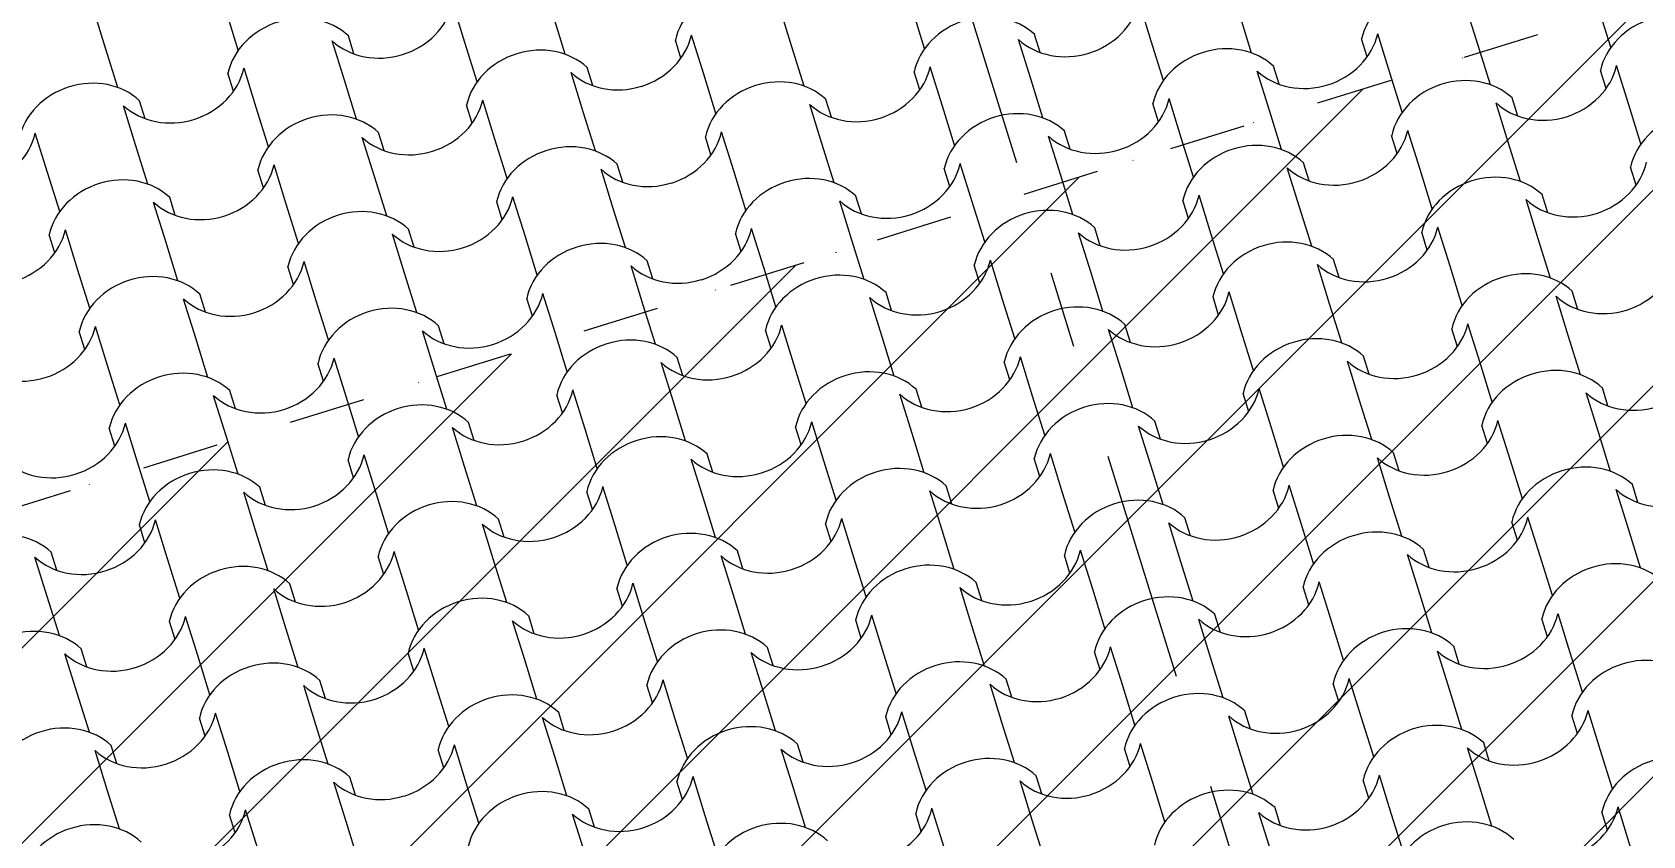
# Model space of a CAD drawing. Header units: metres. Extents: x -111189 to -108577, y -72951 to -72647.
# Drawn here: x -109749.44 to -109747.344, y -72918.522 to -72917.476 of the extents above; entities that cross this region are included whole.
import ezdxf

# ---------------------------------------------------------------- set-up
doc = ezdxf.new("R2010")
doc.units = ezdxf.units.M
doc.header["$MEASUREMENT"] = 0
doc.set_wipeout_variables(frame=1)
for name, pattern in [('OTK - Traço Ponto', [0.2, 0.1, -0.05, 0, -0.05]), ('OTK - Traço Ponto CORTES_ALÇ', [0.6, 0.3, -0.15, 0, -0.15]), ('Wipeout_Contour', [1, 0, -1])]:
    doc.linetypes.add(name, pattern=pattern)
for name, color, linetype in [('00 - Cotas Implantação', 7, 'Continuous'), ('02 - PASSEIOS', 7, 'Continuous'), ('03 - COBERTURA', 7, 'Continuous'), ('07 - MUROS', 7, 'Continuous'), ('13 - IMPLANTAÇÃO (apoio).Layer Apoio', 7, 'Continuous'), ('14 - CORTES.Marcadores', 7, 'Continuous')]:
    doc.layers.add(name, color=color, linetype=linetype)
doc.styles.add('ESTILO_GERADO_2', font='malgunsl.ttf')
doc.dimstyles.new('ESTILO_GERADO__1', dxfattribs={"dimtxt": 0.15, "dimasz": 0.095, "dimexe": 0.18, "dimexo": 0.5, "dimgap": 0, "dimtad": 1, "dimzin": 0, "dimdsep": 46, "dimtxsty": 'ESTILO_GERADO_2', "dimblk": 'ARROWHEAD_2', "dimblk1": 'ARROWHEAD_2', "dimblk2": 'ARROWHEAD_2', "dimcen": 0.09, "dimclrd": 7, "dimclre": 7, "dimclrt": 7, "dimadec": 0, "dimazin": 0, "dimtfac": 1, "dimtdec": 4, "dimtmove": 0, "dimatfit": 3, "dimfxl": 1, "dimtolj": 1, "dimtzin": 0, "dimarcsym": 0})

# ---------------------------------------------------------------- blocks, each defined once
blk = doc.blocks.new('Malha_4_1', base_point=(-111170.9885, -72913.7301))
at = {"color": 254, "linetype": 'Wipeout_Contour', "lineweight": 0, "ltscale": 664729.494816}
blk.add_wipeout([(-111170.9885, -72913.7301), (-111169.5848, -72918.303), (-111163.4662, -72916.4009), (-111164.8874, -72911.8291), (-111165.9179, -72912.1735)], dxfattribs=at).dxf.layer = '07 - MUROS'
blk = doc.blocks.new('Malha_8_1', base_point=(-111182.45, -72914.5203))
at = {"color": 254, "linetype": 'Wipeout_Contour', "lineweight": 0, "ltscale": 1861428.278801215}
blk.add_wipeout([(-111182.45, -72914.5203), (-111181.1398, -72916.9324), (-111179.283, -72920.3506), (-111178.6992, -72921.4255), (-111173.1932, -72931.5618), (-111171.3979, -72934.867), (-111163.9365, -72948.6033), (-111162.5896, -72948.18), (-111170.1617, -72934.1975), (-111171.9536, -72930.8885), (-111177.4458, -72920.7467), (-111178.0283, -72919.6711), (-111179.8807, -72916.2505), (-111181.0503, -72914.0907)], dxfattribs=at).dxf.layer = '02 - PASSEIOS'
blk = doc.blocks.new('Viga_16_1', base_point=(-111165.5824, -72914.9833))
at = {"layer": '03 - COBERTURA', "color": 253, "linetype": 'Continuous', "lineweight": 9}
for p, q in [((-111165.1873, -72916.936), (-111165.1875, -72916.9354)), ((-111165.3441, -72916.9847), (-111165.3443, -72916.9841)), ((-111165.4589, -72917.0204), (-111165.4591, -72917.0198)), ((-111165.6158, -72917.0692), (-111165.616, -72917.0686)), ((-111165.7306, -72917.1049), (-111165.7308, -72917.1043)), ((-111165.8874, -72917.1536), (-111165.8876, -72917.153)), ((-111166.0023, -72917.1893), (-111166.0024, -72917.1887)), ((-111166.1591, -72917.2381), (-111166.1593, -72917.2375)), ((-111166.2739, -72917.2738), (-111166.2741, -72917.2732)), ((-111166.4308, -72917.3225), (-111166.4309, -72917.3219)), ((-111166.5456, -72917.3582), (-111166.5457, -72917.3576)), ((-111166.7024, -72917.407), (-111166.7026, -72917.4064)), ((-111166.8172, -72917.4427), (-111166.8174, -72917.4421)), ((-111166.9741, -72917.4914), (-111166.9742, -72917.4908))]:
    blk.add_line(p, q, dxfattribs=at)
blk = doc.blocks.new('*X118', base_point=(-110957.0649, -73026.2797))
at = {"layer": '03 - COBERTURA', "color": 253, "linetype": 'Continuous', "lineweight": 9}
for p, q in [((-111166.9531, -72916.9231), (-111166.9689, -72916.8721)), ((-111166.7804, -72916.9254), (-111166.7962, -72916.8744)), ((-111166.4855, -72916.9157), (-111166.5013, -72916.8647)), ((-111166.0599, -72916.9213), (-111166.0757, -72916.8703)), ((-111165.8872, -72916.9236), (-111165.903, -72916.8726)), ((-111165.5923, -72916.9139), (-111165.6081, -72916.8629)), ((-111165.4616, -72916.9293), (-111165.4775, -72916.8782)), ((-111165.1667, -72916.9196), (-111165.1826, -72916.8686)), ((-111164.994, -72916.9218), (-111165.0099, -72916.8708)), ((-111166.3548, -72916.931), (-111166.3706, -72916.88)), ((-111166.6423, -72916.9645), (-111166.6582, -72916.9134)), ((-111166.6299, -72916.9304), (-111166.6371, -72916.9069)), ((-111166.4696, -72916.9667), (-111166.4855, -72916.9157)), ((-111166.2043, -72916.936), (-111166.2116, -72916.9126)), ((-111166.1747, -72916.957), (-111166.1906, -72916.906)), ((-111165.7491, -72916.9627), (-111165.765, -72916.9117)), ((-111165.7367, -72916.9286), (-111165.744, -72916.9051)), ((-111165.5764, -72916.9649), (-111165.5923, -72916.9139)), ((-111165.3111, -72916.9342), (-111165.3184, -72916.9108)), ((-111165.2815, -72916.9553), (-111165.2974, -72916.9043)), ((-111165.1508, -72916.9706), (-111165.1667, -72916.9196)), ((-111166.9372, -72916.9741), (-111166.9531, -72916.9231)), ((-111166.044, -72916.9724), (-111166.0599, -72916.9213)), ((-111166.7867, -72916.9791), (-111166.794, -72916.9557)), ((-111166.7571, -72917.0001), (-111166.773, -72916.9491)), ((-111166.3315, -72917.0058), (-111166.3474, -72916.9548)), ((-111166.3191, -72916.9717), (-111166.3264, -72916.9483)), ((-111166.1588, -72917.0081), (-111166.1747, -72916.957)), ((-111165.8935, -72916.9774), (-111165.9008, -72916.9539)), ((-111165.8639, -72916.9984), (-111165.8798, -72916.9474)), ((-111165.4384, -72917.004), (-111165.4542, -72916.953)), ((-111165.4259, -72916.9699), (-111165.4332, -72916.9465)), ((-111165.2657, -72917.0063), (-111165.2815, -72916.9553)), ((-111165.0003, -72916.9756), (-111165.0076, -72916.9521)), ((-111164.9708, -72916.9966), (-111164.9866, -72916.9456)), ((-111166.6264, -72917.0155), (-111166.6423, -72916.9645)), ((-111165.7333, -72917.0137), (-111165.7491, -72916.9627)), ((-111166.914, -72917.0489), (-111166.9298, -72916.9979)), ((-111166.9015, -72917.0148), (-111166.9088, -72916.9914)), ((-111166.7413, -72917.0512), (-111166.7571, -72917.0001)), ((-111166.4759, -72917.0205), (-111166.4832, -72916.997)), ((-111166.4464, -72917.0415), (-111166.4622, -72916.9905)), ((-111166.0208, -72917.0471), (-111166.0366, -72916.9961)), ((-111166.0083, -72917.013), (-111166.0156, -72916.9896)), ((-111165.8481, -72917.0494), (-111165.8639, -72916.9984)), ((-111165.5828, -72917.0187), (-111165.59, -72916.9952)), ((-111165.5532, -72917.0397), (-111165.569, -72916.9887)), ((-111165.4225, -72917.055), (-111165.4384, -72917.004)), ((-111165.1276, -72917.0454), (-111165.1435, -72916.9944)), ((-111165.1152, -72917.0113), (-111165.1224, -72916.9878)), ((-111164.9549, -72917.0476), (-111164.9708, -72916.9966)), ((-111166.3157, -72917.0568), (-111166.3315, -72917.0058)), ((-111167.0288, -72917.0846), (-111167.0446, -72917.0336)), ((-111166.6032, -72917.0902), (-111166.6191, -72917.0392)), ((-111166.5907, -72917.0562), (-111166.598, -72917.0327)), ((-111166.4305, -72917.0925), (-111166.4464, -72917.0415)), ((-111166.1652, -72917.0618), (-111166.1725, -72917.0383)), ((-111166.1356, -72917.0828), (-111166.1515, -72917.0318)), ((-111165.71, -72917.0885), (-111165.7259, -72917.0375)), ((-111165.6976, -72917.0544), (-111165.7049, -72917.0309)), ((-111165.5373, -72917.0907), (-111165.5532, -72917.0397)), ((-111165.272, -72917.06), (-111165.2793, -72917.0366)), ((-111165.2424, -72917.0811), (-111165.2583, -72917.0301)), ((-111165.1117, -72917.0964), (-111165.1276, -72917.0454)), ((-111166.8981, -72917.0999), (-111166.914, -72917.0489)), ((-111166.0049, -72917.0982), (-111166.0208, -72917.0471)), ((-111167.0129, -72917.1356), (-111167.0288, -72917.0846)), ((-111166.7476, -72917.1049), (-111166.7549, -72917.0815)), ((-111166.718, -72917.1259), (-111166.7339, -72917.0749)), ((-111166.2924, -72917.1316), (-111166.3083, -72917.0806)), ((-111166.28, -72917.0975), (-111166.2873, -72917.074)), ((-111166.1197, -72917.1338), (-111166.1356, -72917.0828)), ((-111165.8544, -72917.1031), (-111165.8617, -72917.0797)), ((-111165.8248, -72917.1242), (-111165.8407, -72917.0732)), ((-111165.3993, -72917.1298), (-111165.4151, -72917.0788)), ((-111165.3868, -72917.0957), (-111165.3941, -72917.0723)), ((-111165.2266, -72917.1321), (-111165.2424, -72917.0811)), ((-111164.9612, -72917.1014), (-111164.9685, -72917.0779)), ((-111166.5873, -72917.1413), (-111166.6032, -72917.0902)), ((-111165.6942, -72917.1395), (-111165.71, -72917.0885)), ((-111166.8749, -72917.1747), (-111166.8907, -72917.1237)), ((-111166.8624, -72917.1406), (-111166.8697, -72917.1171)), ((-111166.7022, -72917.177), (-111166.718, -72917.1259)), ((-111166.4368, -72917.1462), (-111166.4441, -72917.1228)), ((-111166.4072, -72917.1673), (-111166.4231, -72917.1163)), ((-111165.9817, -72917.1729), (-111165.9975, -72917.1219)), ((-111165.9692, -72917.1388), (-111165.9765, -72917.1154)), ((-111165.809, -72917.1752), (-111165.8248, -72917.1242)), ((-111165.5437, -72917.1445), (-111165.5509, -72917.121)), ((-111165.5141, -72917.1655), (-111165.5299, -72917.1145)), ((-111165.0885, -72917.1712), (-111165.1044, -72917.1201)), ((-111165.0761, -72917.1371), (-111165.0833, -72917.1136)), ((-111166.2766, -72917.1826), (-111166.2924, -72917.1316)), ((-111165.3834, -72917.1808), (-111165.3993, -72917.1298)), ((-111167.0192, -72917.1894), (-111167.0265, -72917.1659)), ((-111166.9897, -72917.2104), (-111167.0055, -72917.1594)), ((-111166.5641, -72917.216), (-111166.5799, -72917.165)), ((-111166.5516, -72917.1819), (-111166.5589, -72917.1585)), ((-111166.3914, -72917.2183), (-111166.4072, -72917.1673)), ((-111166.1261, -72917.1876), (-111166.1334, -72917.1641)), ((-111166.0965, -72917.2086), (-111166.1123, -72917.1576)), ((-111165.6709, -72917.2143), (-111165.6868, -72917.1633)), ((-111165.6585, -72917.1802), (-111165.6658, -72917.1567)), ((-111165.4982, -72917.2165), (-111165.5141, -72917.1655)), ((-111165.2329, -72917.1858), (-111165.2402, -72917.1624)), ((-111165.2033, -72917.2069), (-111165.2192, -72917.1558)), ((-111165.0726, -72917.2222), (-111165.0885, -72917.1712)), ((-111166.859, -72917.2257), (-111166.8749, -72917.1747)), ((-111165.9658, -72917.2239), (-111165.9817, -72917.1729)), ((-111166.9738, -72917.2614), (-111166.9897, -72917.2104)), ((-111166.7085, -72917.2307), (-111166.7158, -72917.2072)), ((-111166.6789, -72917.2517), (-111166.6948, -72917.2007)), ((-111166.2533, -72917.2574), (-111166.2692, -72917.2064)), ((-111166.2409, -72917.2233), (-111166.2482, -72917.1998)), ((-111166.0806, -72917.2596), (-111166.0965, -72917.2086)), ((-111165.8153, -72917.2289), (-111165.8226, -72917.2055)), ((-111165.7857, -72917.25), (-111165.8016, -72917.1989)), ((-111165.3602, -72917.2556), (-111165.376, -72917.2046)), ((-111165.3477, -72917.2215), (-111165.355, -72917.1981)), ((-111165.1875, -72917.2579), (-111165.2033, -72917.2069)), ((-111166.5482, -72917.267), (-111166.5641, -72917.216)), ((-111165.6551, -72917.2653), (-111165.6709, -72917.2143)), ((-111166.8357, -72917.3005), (-111166.8516, -72917.2495)), ((-111166.8233, -72917.2664), (-111166.8306, -72917.2429)), ((-111166.663, -72917.3027), (-111166.6789, -72917.2517)), ((-111166.3977, -72917.272), (-111166.405, -72917.2486)), ((-111166.3681, -72917.2931), (-111166.384, -72917.2421)), ((-111165.9426, -72917.2987), (-111165.9584, -72917.2477)), ((-111165.9301, -72917.2646), (-111165.9374, -72917.2412)), ((-111165.7699, -72917.301), (-111165.7857, -72917.25)), ((-111165.5045, -72917.2703), (-111165.5118, -72917.2468)), ((-111165.475, -72917.2913), (-111165.4908, -72917.2403)), ((-111165.0494, -72917.297), (-111165.0653, -72917.2459)), ((-111165.0369, -72917.2629), (-111165.0442, -72917.2394)), ((-111166.2375, -72917.3084), (-111166.2533, -72917.2574)), ((-111165.3443, -72917.3066), (-111165.3602, -72917.2556)), ((-111166.9801, -72917.3151), (-111166.9874, -72917.2917)), ((-111166.9506, -72917.3362), (-111166.9664, -72917.2852)), ((-111166.525, -72917.3418), (-111166.5408, -72917.2908)), ((-111166.5125, -72917.3077), (-111166.5198, -72917.2843)), ((-111166.3523, -72917.3441), (-111166.3681, -72917.2931)), ((-111166.087, -72917.3134), (-111166.0943, -72917.2899)), ((-111166.0574, -72917.3344), (-111166.0732, -72917.2834)), ((-111165.6318, -72917.3401), (-111165.6477, -72917.289)), ((-111165.6194, -72917.306), (-111165.6267, -72917.2825)), ((-111165.4591, -72917.3423), (-111165.475, -72917.2913)), ((-111165.1938, -72917.3116), (-111165.2011, -72917.2882)), ((-111165.1642, -72917.3326), (-111165.1801, -72917.2816)), ((-111165.0335, -72917.348), (-111165.0494, -72917.297)), ((-111166.8199, -72917.3515), (-111166.8357, -72917.3005)), ((-111165.9267, -72917.3497), (-111165.9426, -72917.2987)), ((-111166.9347, -72917.3872), (-111166.9506, -72917.3362)), ((-111166.6694, -72917.3565), (-111166.6767, -72917.333)), ((-111166.6398, -72917.3775), (-111166.6557, -72917.3265)), ((-111166.2142, -72917.3832), (-111166.2301, -72917.3322)), ((-111166.2018, -72917.3491), (-111166.2091, -72917.3256)), ((-111166.0415, -72917.3854), (-111166.0574, -72917.3344)), ((-111165.7762, -72917.3547), (-111165.7835, -72917.3313)), ((-111165.7466, -72917.3757), (-111165.7625, -72917.3247)), ((-111165.3211, -72917.3814), (-111165.3369, -72917.3304)), ((-111165.3086, -72917.3473), (-111165.3159, -72917.3239)), ((-111165.1484, -72917.3837), (-111165.1642, -72917.3326)), ((-111166.5091, -72917.3928), (-111166.525, -72917.3418)), ((-111165.616, -72917.3911), (-111165.6318, -72917.3401)), ((-111166.7966, -72917.4263), (-111166.8125, -72917.3753)), ((-111166.7842, -72917.3922), (-111166.7915, -72917.3687)), ((-111166.6239, -72917.4285), (-111166.6398, -72917.3775)), ((-111166.3586, -72917.3978), (-111166.3659, -72917.3744)), ((-111166.329, -72917.4189), (-111166.3449, -72917.3678)), ((-111165.9035, -72917.4245), (-111165.9193, -72917.3735)), ((-111165.891, -72917.3904), (-111165.8983, -72917.367)), ((-111165.7308, -72917.4268), (-111165.7466, -72917.3757)), ((-111165.4654, -72917.3961), (-111165.4727, -72917.3726)), ((-111165.4359, -72917.4171), (-111165.4517, -72917.3661)), ((-111165.0103, -72917.4227), (-111165.0261, -72917.3717)), ((-111164.9978, -72917.3886), (-111165.0051, -72917.3652)), ((-111166.1984, -72917.4342), (-111166.2142, -72917.3832)), ((-111165.3052, -72917.4324), (-111165.3211, -72917.3814)), ((-111166.941, -72917.4409), (-111166.9483, -72917.4175)), ((-111166.9115, -72917.462), (-111166.9273, -72917.4109)), ((-111166.4859, -72917.4676), (-111166.5017, -72917.4166)), ((-111166.4734, -72917.4335), (-111166.4807, -72917.4101)), ((-111166.3132, -72917.4699), (-111166.329, -72917.4189)), ((-111166.0479, -72917.4392), (-111166.0552, -72917.4157)), ((-111166.0183, -72917.4602), (-111166.0341, -72917.4092)), ((-111165.5927, -72917.4658), (-111165.6086, -72917.4148)), ((-111165.5803, -72917.4318), (-111165.5876, -72917.4083)), ((-111165.42, -72917.4681), (-111165.4359, -72917.4171)), ((-111165.1547, -72917.4374), (-111165.162, -72917.414)), ((-111165.1251, -72917.4584), (-111165.141, -72917.4074)), ((-111164.9944, -72917.4738), (-111165.0103, -72917.4227)), ((-111166.7808, -72917.4773), (-111166.7966, -72917.4263)), ((-111165.8876, -72917.4755), (-111165.9035, -72917.4245)), ((-111166.8956, -72917.513), (-111166.9115, -72917.462)), ((-111166.6303, -72917.4823), (-111166.6376, -72917.4588)), ((-111166.6007, -72917.5033), (-111166.6166, -72917.4523)), ((-111166.1751, -72917.509), (-111166.191, -72917.4579)), ((-111166.1627, -72917.4749), (-111166.17, -72917.4514)), ((-111166.0024, -72917.5112), (-111166.0183, -72917.4602)), ((-111165.7371, -72917.4805), (-111165.7444, -72917.4571)), ((-111165.7075, -72917.5015), (-111165.7234, -72917.4505)), ((-111165.2819, -72917.5072), (-111165.2978, -72917.4562)), ((-111165.2695, -72917.4731), (-111165.2768, -72917.4496)), ((-111165.1092, -72917.5094), (-111165.1251, -72917.4584)), ((-111166.47, -72917.5186), (-111166.4859, -72917.4676)), ((-111165.5768, -72917.5169), (-111165.5927, -72917.4658)), ((-111166.7575, -72917.5521), (-111166.7734, -72917.501)), ((-111166.7451, -72917.518), (-111166.7524, -72917.4945)), ((-111166.5848, -72917.5543), (-111166.6007, -72917.5033)), ((-111166.3195, -72917.5236), (-111166.3268, -72917.5002)), ((-111166.2899, -72917.5446), (-111166.3058, -72917.4936)), ((-111165.8644, -72917.5503), (-111165.8802, -72917.4993)), ((-111165.8519, -72917.5162), (-111165.8592, -72917.4927)), ((-111165.6917, -72917.5526), (-111165.7075, -72917.5015)), ((-111165.4263, -72917.5219), (-111165.4336, -72917.4984)), ((-111165.3968, -72917.5429), (-111165.4126, -72917.4919)), ((-111164.9712, -72917.5485), (-111164.987, -72917.4975)), ((-111164.9587, -72917.5144), (-111164.966, -72917.491)), ((-111166.1593, -72917.56), (-111166.1751, -72917.509)), ((-111165.2661, -72917.5582), (-111165.2819, -72917.5072)), ((-111166.9019, -72917.5667), (-111166.9092, -72917.5433)), ((-111166.8724, -72917.5878), (-111166.8882, -72917.5367)), ((-111166.4468, -72917.5934), (-111166.4626, -72917.5424)), ((-111166.4343, -72917.5593), (-111166.4416, -72917.5359)), ((-111166.2741, -72917.5957), (-111166.2899, -72917.5446)), ((-111166.0088, -72917.565), (-111166.0161, -72917.5415)), ((-111165.9792, -72917.586), (-111165.995, -72917.535)), ((-111165.5536, -72917.5916), (-111165.5695, -72917.5406)), ((-111165.5412, -72917.5575), (-111165.5484, -72917.5341)), ((-111165.3809, -72917.5939), (-111165.3968, -72917.5429)), ((-111165.1156, -72917.5632), (-111165.1229, -72917.5397)), ((-111165.086, -72917.5842), (-111165.1019, -72917.5332)), ((-111164.9553, -72917.5995), (-111164.9712, -72917.5485)), ((-111166.7417, -72917.6031), (-111166.7575, -72917.5521)), ((-111165.8485, -72917.6013), (-111165.8644, -72917.5503)), ((-111167.0292, -72917.6365), (-111167.0451, -72917.5855)), ((-111167.0168, -72917.6024), (-111167.024, -72917.579)), ((-111166.8565, -72917.6388), (-111166.8724, -72917.5878)), ((-111166.5912, -72917.6081), (-111166.5985, -72917.5846)), ((-111166.5616, -72917.6291), (-111166.5775, -72917.5781)), ((-111166.136, -72917.6347), (-111166.1519, -72917.5837)), ((-111166.1236, -72917.6006), (-111166.1309, -72917.5772)), ((-111165.9633, -72917.637), (-111165.9792, -72917.586)), ((-111165.698, -72917.6063), (-111165.7053, -72917.5828)), ((-111165.6684, -72917.6273), (-111165.6843, -72917.5763)), ((-111165.2428, -72917.633), (-111165.2587, -72917.582)), ((-111165.2304, -72917.5989), (-111165.2377, -72917.5754)), ((-111165.0701, -72917.6352), (-111165.086, -72917.5842)), ((-111166.4309, -72917.6444), (-111166.4468, -72917.5934)), ((-111165.5377, -72917.6427), (-111165.5536, -72917.5916)), ((-111166.7184, -72917.6778), (-111166.7343, -72917.6268)), ((-111166.706, -72917.6438), (-111166.7133, -72917.6203)), ((-111166.5457, -72917.6801), (-111166.5616, -72917.6291)), ((-111166.2804, -72917.6494), (-111166.2877, -72917.626)), ((-111166.2508, -72917.6704), (-111166.2667, -72917.6194)), ((-111165.8253, -72917.6761), (-111165.8411, -72917.6251)), ((-111165.8128, -72917.642), (-111165.8201, -72917.6185)), ((-111165.6526, -72917.6783), (-111165.6684, -72917.6273)), ((-111165.3872, -72917.6476), (-111165.3945, -72917.6242)), ((-111165.3577, -72917.6687), (-111165.3735, -72917.6177)), ((-111167.0133, -72917.6875), (-111167.0292, -72917.6365)), ((-111166.1202, -72917.6858), (-111166.136, -72917.6347)), ((-111165.227, -72917.684), (-111165.2428, -72917.633)), ((-111166.8628, -72917.6925), (-111166.8701, -72917.6691)), ((-111166.8333, -72917.7135), (-111166.8491, -72917.6625)), ((-111166.4077, -72917.7192), (-111166.4235, -72917.6682)), ((-111166.3952, -72917.6851), (-111166.4025, -72917.6616)), ((-111166.235, -72917.7214), (-111166.2508, -72917.6704)), ((-111165.9697, -72917.6907), (-111165.9769, -72917.6673)), ((-111165.9401, -72917.7118), (-111165.9559, -72917.6608)), ((-111165.5145, -72917.7174), (-111165.5304, -72917.6664)), ((-111165.5021, -72917.6833), (-111165.5093, -72917.6599)), ((-111165.3418, -72917.7197), (-111165.3577, -72917.6687)), ((-111165.0765, -72917.689), (-111165.0838, -72917.6655)), ((-111165.0469, -72917.71), (-111165.0628, -72917.659)), ((-111166.7026, -72917.7289), (-111166.7184, -72917.6778)), ((-111165.8094, -72917.7271), (-111165.8253, -72917.6761)), ((-111166.9901, -72917.7623), (-111167.006, -72917.7113)), ((-111166.9776, -72917.7282), (-111166.9849, -72917.7048)), ((-111166.8174, -72917.7646), (-111166.8333, -72917.7135)), ((-111166.5521, -72917.7339), (-111166.5594, -72917.7104)), ((-111166.5225, -72917.7549), (-111166.5384, -72917.7039)), ((-111166.0969, -72917.7605), (-111166.1128, -72917.7095)), ((-111166.0845, -72917.7264), (-111166.0918, -72917.703)), ((-111165.9242, -72917.7628), (-111165.9401, -72917.7118)), ((-111165.6589, -72917.7321), (-111165.6662, -72917.7086)), ((-111165.6293, -72917.7531), (-111165.6452, -72917.7021)), ((-111165.2037, -72917.7588), (-111165.2196, -72917.7078)), ((-111165.1913, -72917.7247), (-111165.1986, -72917.7012)), ((-111165.031, -72917.761), (-111165.0469, -72917.71)), ((-111166.3918, -72917.7702), (-111166.4077, -72917.7192)), ((-111165.4986, -72917.7684), (-111165.5145, -72917.7174)), ((-111166.6793, -72917.8036), (-111166.6952, -72917.7526)), ((-111166.6669, -72917.7695), (-111166.6742, -72917.7461)), ((-111166.5066, -72917.8059), (-111166.5225, -72917.7549)), ((-111166.2413, -72917.7752), (-111166.2486, -72917.7517)), ((-111166.2117, -72917.7962), (-111166.2276, -72917.7452)), ((-111165.7862, -72917.8019), (-111165.802, -72917.7509)), ((-111165.7737, -72917.7678), (-111165.781, -72917.7443)), ((-111165.6135, -72917.8041), (-111165.6293, -72917.7531)), ((-111165.3481, -72917.7734), (-111165.3554, -72917.75)), ((-111165.3186, -72917.7945), (-111165.3344, -72917.7434)), ((-111166.9742, -72917.8133), (-111166.9901, -72917.7623)), ((-111166.0811, -72917.8115), (-111166.0969, -72917.7605)), ((-111165.1879, -72917.8098), (-111165.2037, -72917.7588)), ((-111166.8237, -72917.8183), (-111166.831, -72917.7948)), ((-111166.7942, -72917.8393), (-111166.81, -72917.7883)), ((-111166.3686, -72917.845), (-111166.3844, -72917.794)), ((-111166.3561, -72917.8109), (-111166.3634, -72917.7874)), ((-111166.1959, -72917.8472), (-111166.2117, -72917.7962)), ((-111165.9306, -72917.8165), (-111165.9378, -72917.7931)), ((-111165.901, -72917.8376), (-111165.9168, -72917.7866)), ((-111165.4754, -72917.8432), (-111165.4913, -72917.7922)), ((-111165.463, -72917.8091), (-111165.4702, -72917.7857)), ((-111165.3027, -72917.8455), (-111165.3186, -72917.7945)), ((-111165.0374, -72917.8148), (-111165.0447, -72917.7913)), ((-111165.0078, -72917.8358), (-111165.0237, -72917.7848)), ((-111166.6635, -72917.8547), (-111166.6793, -72917.8036)), ((-111165.7703, -72917.8529), (-111165.7862, -72917.8019)), ((-111166.951, -72917.8881), (-111166.9668, -72917.8371)), ((-111166.9385, -72917.854), (-111166.9458, -72917.8305)), ((-111166.7783, -72917.8903), (-111166.7942, -72917.8393)), ((-111166.513, -72917.8596), (-111166.5203, -72917.8362)), ((-111166.4834, -72917.8807), (-111166.4992, -72917.8297)), ((-111166.0578, -72917.8863), (-111166.0737, -72917.8353)), ((-111166.0454, -72917.8522), (-111166.0527, -72917.8288)), ((-111165.8851, -72917.8886), (-111165.901, -72917.8376)), ((-111165.6198, -72917.8579), (-111165.6271, -72917.8344)), ((-111165.5902, -72917.8789), (-111165.6061, -72917.8279)), ((-111165.1646, -72917.8846), (-111165.1805, -72917.8335)), ((-111165.1522, -72917.8505), (-111165.1595, -72917.827)), ((-111164.9919, -72917.8868), (-111165.0078, -72917.8358)), ((-111166.3527, -72917.896), (-111166.3686, -72917.845)), ((-111165.4595, -72917.8942), (-111165.4754, -72917.8432)), ((-111166.6402, -72917.9294), (-111166.6561, -72917.8784)), ((-111166.6278, -72917.8953), (-111166.6351, -72917.8719)), ((-111166.4675, -72917.9317), (-111166.4834, -72917.8807)), ((-111166.2022, -72917.901), (-111166.2095, -72917.8775)), ((-111166.1726, -72917.922), (-111166.1885, -72917.871)), ((-111165.7471, -72917.9277), (-111165.7629, -72917.8766)), ((-111165.7346, -72917.8936), (-111165.7419, -72917.8701)), ((-111165.5744, -72917.9299), (-111165.5902, -72917.8789)), ((-111165.309, -72917.8992), (-111165.3163, -72917.8758)), ((-111165.2795, -72917.9202), (-111165.2953, -72917.8692)), ((-111166.9351, -72917.9391), (-111166.951, -72917.8881)), ((-111166.042, -72917.9373), (-111166.0578, -72917.8863)), ((-111165.1488, -72917.9356), (-111165.1646, -72917.8846)), ((-111166.7846, -72917.9441), (-111166.7919, -72917.9206)), ((-111166.755, -72917.9651), (-111166.7709, -72917.9141)), ((-111166.3295, -72917.9708), (-111166.3453, -72917.9198)), ((-111166.317, -72917.9367), (-111166.3243, -72917.9132)), ((-111166.1568, -72917.973), (-111166.1726, -72917.922)), ((-111165.8915, -72917.9423), (-111165.8987, -72917.9189)), ((-111165.8619, -72917.9634), (-111165.8777, -72917.9123)), ((-111165.4363, -72917.969), (-111165.4522, -72917.918)), ((-111165.4238, -72917.9349), (-111165.4311, -72917.9115)), ((-111165.2636, -72917.9713), (-111165.2795, -72917.9202)), ((-111164.9983, -72917.9406), (-111165.0056, -72917.9171)), ((-111164.9687, -72917.9616), (-111164.9846, -72917.9106)), ((-111166.6244, -72917.9804), (-111166.6402, -72917.9294)), ((-111165.7312, -72917.9787), (-111165.7471, -72917.9277))]:
    blk.add_line(p, q, dxfattribs=at)
for centre, major_axis, start_param, end_param in [((-111166.1224, -72916.9227), (0.0878, 0.0273), 0.466079, 2.675513), ((-111165.2292, -72916.921), (0.0878, 0.0273), 0.466079, 2.675513), ((-111166.5909, -72916.854), (0.0883, 0.0274), 4.715365, 5.812147), ((-111165.8116, -72916.9641), (0.0878, 0.0273), 0.466079, 2.675513), ((-111165.6977, -72916.8523), (0.0883, 0.0274), 4.715365, 5.812147), ((-111164.9185, -72916.9623), (0.0878, 0.0273), 0.466079, 2.675513), ((-111166.7048, -72916.9659), (0.0878, 0.0273), 0.466079, 2.675513), ((-111166.5904, -72916.8539), (0.0883, 0.0274), 3.612631, 4.709413), ((-111166.3941, -72917.0072), (0.0878, 0.0273), 0.466079, 2.675513), ((-111166.2802, -72916.8954), (0.0883, 0.0274), 4.715365, 5.812147), ((-111165.6972, -72916.8521), (0.0883, 0.0274), 3.612631, 4.709413), ((-111165.5009, -72917.0054), (0.0878, 0.0273), 0.466079, 2.675513), ((-111165.387, -72916.8936), (0.0883, 0.0274), 4.715365, 5.812147), ((-111166.8626, -72916.9385), (0.0883, 0.0274), 4.715365, 5.812147), ((-111166.2796, -72916.8952), (0.0883, 0.0274), 3.612631, 4.709413), ((-111166.0833, -72917.0485), (0.0878, 0.0273), 0.466079, 2.675513), ((-111165.9694, -72916.9367), (0.0883, 0.0274), 4.715365, 5.812147), ((-111165.3864, -72916.8934), (0.0883, 0.0274), 3.612631, 4.709413), ((-111165.1901, -72917.0468), (0.0878, 0.0273), 0.466079, 2.675513), ((-111165.0762, -72916.935), (0.0883, 0.0274), 4.715365, 5.812147), ((-111166.9765, -72917.0503), (0.0878, 0.0273), 0.466079, 2.675513), ((-111166.862, -72916.9383), (0.0883, 0.0274), 3.612631, 4.709413), ((-111166.5518, -72916.9798), (0.0883, 0.0274), 4.715365, 5.812147), ((-111165.9689, -72916.9366), (0.0883, 0.0274), 3.612631, 4.709413), ((-111165.7725, -72917.0899), (0.0878, 0.0273), 0.466079, 2.675513), ((-111165.6586, -72916.9781), (0.0883, 0.0274), 4.715365, 5.812147), ((-111165.0757, -72916.9348), (0.0883, 0.0274), 3.612631, 4.709413), ((-111164.8794, -72917.0881), (0.0878, 0.0273), 0.466079, 2.675513), ((-111166.6657, -72917.0916), (0.0878, 0.0273), 0.466079, 2.675513), ((-111167.1342, -72917.0229), (0.0883, 0.0274), 4.715365, 5.812147), ((-111166.5513, -72916.9797), (0.0883, 0.0274), 3.612631, 4.709413), ((-111166.355, -72917.133), (0.0878, 0.0273), 0.466079, 2.675513), ((-111166.241, -72917.0212), (0.0883, 0.0274), 4.715365, 5.812147), ((-111165.6581, -72916.9779), (0.0883, 0.0274), 3.612631, 4.709413), ((-111165.4618, -72917.1312), (0.0878, 0.0273), 0.466079, 2.675513), ((-111165.3479, -72917.0194), (0.0883, 0.0274), 4.715365, 5.812147), ((-111166.8235, -72917.0643), (0.0883, 0.0274), 4.715365, 5.812147), ((-111166.2405, -72917.021), (0.0883, 0.0274), 3.612631, 4.709413), ((-111166.0442, -72917.1743), (0.0878, 0.0273), 0.466079, 2.675513), ((-111165.9303, -72917.0625), (0.0883, 0.0274), 4.715365, 5.812147), ((-111165.3473, -72917.0192), (0.0883, 0.0274), 3.612631, 4.709413), ((-111165.151, -72917.1726), (0.0878, 0.0273), 0.466079, 2.675513), ((-111165.0371, -72917.0607), (0.0883, 0.0274), 4.715365, 5.812147), ((-111166.9374, -72917.1761), (0.0878, 0.0273), 0.466079, 2.675513), ((-111166.8229, -72917.0641), (0.0883, 0.0274), 3.612631, 4.709413), ((-111166.5127, -72917.1056), (0.0883, 0.0274), 4.715365, 5.812147), ((-111165.9298, -72917.0623), (0.0883, 0.0274), 3.612631, 4.709413), ((-111165.7334, -72917.2157), (0.0878, 0.0273), 0.466079, 2.675513), ((-111165.6195, -72917.1038), (0.0883, 0.0274), 4.715365, 5.812147), ((-111165.0366, -72917.0606), (0.0883, 0.0274), 3.612631, 4.709413), ((-111166.6266, -72917.2174), (0.0878, 0.0273), 0.466079, 2.675513), ((-111167.0951, -72917.1487), (0.0883, 0.0274), 4.715365, 5.812147), ((-111166.5122, -72917.1054), (0.0883, 0.0274), 3.612631, 4.709413), ((-111166.3159, -72917.2588), (0.0878, 0.0273), 0.466079, 2.675513), ((-111166.2019, -72917.147), (0.0883, 0.0274), 4.715365, 5.812147), ((-111165.619, -72917.1037), (0.0883, 0.0274), 3.612631, 4.709413), ((-111165.4227, -72917.257), (0.0878, 0.0273), 0.466079, 2.675513), ((-111165.3088, -72917.1452), (0.0883, 0.0274), 4.715365, 5.812147), ((-111166.7844, -72917.1901), (0.0883, 0.0274), 4.715365, 5.812147), ((-111166.2014, -72917.1468), (0.0883, 0.0274), 3.612631, 4.709413), ((-111166.0051, -72917.3001), (0.0878, 0.0273), 0.466079, 2.675513), ((-111165.8912, -72917.1883), (0.0883, 0.0274), 4.715365, 5.812147), ((-111165.3082, -72917.145), (0.0883, 0.0274), 3.612631, 4.709413), ((-111165.1119, -72917.2983), (0.0878, 0.0273), 0.466079, 2.675513), ((-111164.998, -72917.1865), (0.0883, 0.0274), 4.715365, 5.812147), ((-111166.8983, -72917.3019), (0.0878, 0.0273), 0.466079, 2.675513), ((-111166.7838, -72917.1899), (0.0883, 0.0274), 3.612631, 4.709413), ((-111166.4736, -72917.2314), (0.0883, 0.0274), 4.715365, 5.812147), ((-111165.8907, -72917.1881), (0.0883, 0.0274), 3.612631, 4.709413), ((-111165.6943, -72917.3415), (0.0878, 0.0273), 0.466079, 2.675513), ((-111165.5804, -72917.2296), (0.0883, 0.0274), 4.715365, 5.812147), ((-111164.9975, -72917.1864), (0.0883, 0.0274), 3.612631, 4.709413), ((-111166.5875, -72917.3432), (0.0878, 0.0273), 0.466079, 2.675513), ((-111167.056, -72917.2745), (0.0883, 0.0274), 4.715365, 5.812147), ((-111166.4731, -72917.2312), (0.0883, 0.0274), 3.612631, 4.709413), ((-111166.2767, -72917.3846), (0.0878, 0.0273), 0.466079, 2.675513), ((-111166.1628, -72917.2727), (0.0883, 0.0274), 4.715365, 5.812147), ((-111165.5799, -72917.2295), (0.0883, 0.0274), 3.612631, 4.709413), ((-111165.3836, -72917.3828), (0.0878, 0.0273), 0.466079, 2.675513), ((-111165.2697, -72917.271), (0.0883, 0.0274), 4.715365, 5.812147), ((-111167.0555, -72917.2743), (0.0883, 0.0274), 3.612631, 4.709413), ((-111166.7453, -72917.3158), (0.0883, 0.0274), 4.715365, 5.812147), ((-111166.1623, -72917.2726), (0.0883, 0.0274), 3.612631, 4.709413), ((-111165.966, -72917.4259), (0.0878, 0.0273), 0.466079, 2.675513), ((-111165.8521, -72917.3141), (0.0883, 0.0274), 4.715365, 5.812147), ((-111165.2691, -72917.2708), (0.0883, 0.0274), 3.612631, 4.709413), ((-111165.0728, -72917.4241), (0.0878, 0.0273), 0.466079, 2.675513), ((-111166.8592, -72917.4277), (0.0878, 0.0273), 0.466079, 2.675513), ((-111166.7447, -72917.3157), (0.0883, 0.0274), 3.612631, 4.709413), ((-111166.4345, -72917.3572), (0.0883, 0.0274), 4.715365, 5.812147), ((-111165.8516, -72917.3139), (0.0883, 0.0274), 3.612631, 4.709413), ((-111165.6552, -72917.4672), (0.0878, 0.0273), 0.466079, 2.675513), ((-111165.5413, -72917.3554), (0.0883, 0.0274), 4.715365, 5.812147), ((-111164.9584, -72917.3122), (0.0883, 0.0274), 3.612631, 4.709413), ((-111166.5484, -72917.469), (0.0878, 0.0273), 0.466079, 2.675513), ((-111167.0169, -72917.4003), (0.0883, 0.0274), 4.715365, 5.812147), ((-111166.434, -72917.357), (0.0883, 0.0274), 3.612631, 4.709413), ((-111166.2376, -72917.5104), (0.0878, 0.0273), 0.466079, 2.675513), ((-111166.1237, -72917.3985), (0.0883, 0.0274), 4.715365, 5.812147), ((-111165.5408, -72917.3553), (0.0883, 0.0274), 3.612631, 4.709413), ((-111165.3445, -72917.5086), (0.0878, 0.0273), 0.466079, 2.675513), ((-111165.2306, -72917.3968), (0.0883, 0.0274), 4.715365, 5.812147), ((-111167.0164, -72917.4001), (0.0883, 0.0274), 3.612631, 4.709413), ((-111166.7062, -72917.4416), (0.0883, 0.0274), 4.715365, 5.812147), ((-111166.1232, -72917.3984), (0.0883, 0.0274), 3.612631, 4.709413), ((-111165.9269, -72917.5517), (0.0878, 0.0273), 0.466079, 2.675513), ((-111165.813, -72917.4399), (0.0883, 0.0274), 4.715365, 5.812147), ((-111165.23, -72917.3966), (0.0883, 0.0274), 3.612631, 4.709413), ((-111165.0337, -72917.5499), (0.0878, 0.0273), 0.466079, 2.675513), ((-111166.8201, -72917.5535), (0.0878, 0.0273), 0.466079, 2.675513), ((-111166.7056, -72917.4415), (0.0883, 0.0274), 3.612631, 4.709413), ((-111166.3954, -72917.483), (0.0883, 0.0274), 4.715365, 5.812147), ((-111165.8125, -72917.4397), (0.0883, 0.0274), 3.612631, 4.709413), ((-111165.6161, -72917.593), (0.0878, 0.0273), 0.466079, 2.675513), ((-111165.5022, -72917.4812), (0.0883, 0.0274), 4.715365, 5.812147), ((-111164.9193, -72917.4379), (0.0883, 0.0274), 3.612631, 4.709413), ((-111166.5093, -72917.5948), (0.0878, 0.0273), 0.466079, 2.675513), ((-111166.9778, -72917.5261), (0.0883, 0.0274), 4.715365, 5.812147), ((-111166.3949, -72917.4828), (0.0883, 0.0274), 3.612631, 4.709413), ((-111166.1985, -72917.6361), (0.0878, 0.0273), 0.466079, 2.675513), ((-111166.0846, -72917.5243), (0.0883, 0.0274), 4.715365, 5.812147), ((-111165.5017, -72917.4811), (0.0883, 0.0274), 3.612631, 4.709413), ((-111165.3054, -72917.6344), (0.0878, 0.0273), 0.466079, 2.675513), ((-111165.1915, -72917.5226), (0.0883, 0.0274), 4.715365, 5.812147), ((-111167.0917, -72917.6379), (0.0878, 0.0273), 0.466079, 2.675513), ((-111166.9773, -72917.5259), (0.0883, 0.0274), 3.612631, 4.709413), ((-111166.6671, -72917.5674), (0.0883, 0.0274), 4.715365, 5.812147), ((-111166.0841, -72917.5242), (0.0883, 0.0274), 3.612631, 4.709413), ((-111165.8878, -72917.6775), (0.0878, 0.0273), 0.466079, 2.675513), ((-111165.7739, -72917.5657), (0.0883, 0.0274), 4.715365, 5.812147), ((-111165.1909, -72917.5224), (0.0883, 0.0274), 3.612631, 4.709413), ((-111164.9946, -72917.6757), (0.0878, 0.0273), 0.466079, 2.675513), ((-111166.781, -72917.6792), (0.0878, 0.0273), 0.466079, 2.675513), ((-111166.6665, -72917.5673), (0.0883, 0.0274), 3.612631, 4.709413), ((-111166.3563, -72917.6088), (0.0883, 0.0274), 4.715365, 5.812147), ((-111165.7734, -72917.5655), (0.0883, 0.0274), 3.612631, 4.709413), ((-111165.577, -72917.7188), (0.0878, 0.0273), 0.466079, 2.675513), ((-111165.4631, -72917.607), (0.0883, 0.0274), 4.715365, 5.812147), ((-111166.4702, -72917.7206), (0.0878, 0.0273), 0.466079, 2.675513), ((-111166.9387, -72917.6519), (0.0883, 0.0274), 4.715365, 5.812147), ((-111166.3558, -72917.6086), (0.0883, 0.0274), 3.612631, 4.709413), ((-111166.1594, -72917.7619), (0.0878, 0.0273), 0.466079, 2.675513), ((-111166.0455, -72917.6501), (0.0883, 0.0274), 4.715365, 5.812147), ((-111165.4626, -72917.6068), (0.0883, 0.0274), 3.612631, 4.709413), ((-111165.2663, -72917.7602), (0.0878, 0.0273), 0.466079, 2.675513), ((-111165.1524, -72917.6483), (0.0883, 0.0274), 4.715365, 5.812147), ((-111167.0526, -72917.7637), (0.0878, 0.0273), 0.466079, 2.675513), ((-111166.9382, -72917.6517), (0.0883, 0.0274), 3.612631, 4.709413), ((-111166.6279, -72917.6932), (0.0883, 0.0274), 4.715365, 5.812147), ((-111166.045, -72917.6499), (0.0883, 0.0274), 3.612631, 4.709413), ((-111165.8487, -72917.8033), (0.0878, 0.0273), 0.466079, 2.675513), ((-111165.7348, -72917.6915), (0.0883, 0.0274), 4.715365, 5.812147), ((-111165.1518, -72917.6482), (0.0883, 0.0274), 3.612631, 4.709413), ((-111164.9555, -72917.8015), (0.0878, 0.0273), 0.466079, 2.675513), ((-111166.7419, -72917.805), (0.0878, 0.0273), 0.466079, 2.675513), ((-111166.6274, -72917.6931), (0.0883, 0.0274), 3.612631, 4.709413), ((-111166.3172, -72917.7346), (0.0883, 0.0274), 4.715365, 5.812147), ((-111165.7342, -72917.6913), (0.0883, 0.0274), 3.612631, 4.709413), ((-111165.5379, -72917.8446), (0.0878, 0.0273), 0.466079, 2.675513), ((-111165.424, -72917.7328), (0.0883, 0.0274), 4.715365, 5.812147), ((-111166.4311, -72917.8464), (0.0878, 0.0273), 0.466079, 2.675513), ((-111166.8996, -72917.7777), (0.0883, 0.0274), 4.715365, 5.812147), ((-111166.3167, -72917.7344), (0.0883, 0.0274), 3.612631, 4.709413), ((-111166.1203, -72917.8877), (0.0878, 0.0273), 0.466079, 2.675513), ((-111166.0064, -72917.7759), (0.0883, 0.0274), 4.715365, 5.812147), ((-111165.4235, -72917.7326), (0.0883, 0.0274), 3.612631, 4.709413), ((-111165.2272, -72917.886), (0.0878, 0.0273), 0.466079, 2.675513), ((-111165.1133, -72917.7741), (0.0883, 0.0274), 4.715365, 5.812147), ((-111167.0135, -72917.8895), (0.0878, 0.0273), 0.466079, 2.675513), ((-111166.8991, -72917.7775), (0.0883, 0.0274), 3.612631, 4.709413), ((-111166.5888, -72917.819), (0.0883, 0.0274), 4.715365, 5.812147), ((-111166.0059, -72917.7757), (0.0883, 0.0274), 3.612631, 4.709413), ((-111165.8096, -72917.9291), (0.0878, 0.0273), 0.466079, 2.675513), ((-111165.6957, -72917.8172), (0.0883, 0.0274), 4.715365, 5.812147), ((-111165.1127, -72917.774), (0.0883, 0.0274), 3.612631, 4.709413), ((-111164.9164, -72917.9273), (0.0878, 0.0273), 0.466079, 2.675513), ((-111166.7028, -72917.9308), (0.0878, 0.0273), 0.466079, 2.675513), ((-111166.5883, -72917.8188), (0.0883, 0.0274), 3.612631, 4.709413), ((-111166.2781, -72917.8603), (0.0883, 0.0274), 4.715365, 5.812147), ((-111165.6951, -72917.8171), (0.0883, 0.0274), 3.612631, 4.709413), ((-111165.4988, -72917.9704), (0.0878, 0.0273), 0.466079, 2.675513), ((-111165.3849, -72917.8586), (0.0883, 0.0274), 4.715365, 5.812147), ((-111166.392, -72917.9722), (0.0878, 0.0273), 0.466079, 2.675513), ((-111166.8605, -72917.9035), (0.0883, 0.0274), 4.715365, 5.812147), ((-111166.2776, -72917.8602), (0.0883, 0.0274), 3.612631, 4.709413), ((-111166.0812, -72918.0135), (0.0878, 0.0273), 0.466079, 2.675513), ((-111165.9673, -72917.9017), (0.0883, 0.0274), 4.715365, 5.812147), ((-111165.3844, -72917.8584), (0.0883, 0.0274), 3.612631, 4.709413), ((-111165.1881, -72918.0117), (0.0878, 0.0273), 0.466079, 2.675513), ((-111165.0742, -72917.8999), (0.0883, 0.0274), 4.715365, 5.812147), ((-111166.9744, -72918.0153), (0.0878, 0.0273), 0.466079, 2.675513)]:
    blk.add_ellipse(centre, major_axis=major_axis, ratio=0.876216, start_param=start_param, end_param=end_param, dxfattribs=at)
blk = doc.blocks.new('Cobertura_1_1', base_point=(-111163.2146, -72915.6944))
at = {"layer": '03 - COBERTURA', "color": 7, "linetype": 'Continuous', "lineweight": 13}
blk.add_blockref('*X118', (-110957.0649, -73026.2797), dxfattribs=at)
blk = doc.blocks.new('ARROWHEAD_2')
at = {"color": 0, "linetype": 'Continuous', "lineweight": 0}
for p, q in [((-0.378, -0.655), (0.378, 0.655)), ((0, 0), (-1, 0))]:
    blk.add_line(p, q, dxfattribs=at)
blk = doc.blocks.new('*D3310')
at = {"layer": '00 - Cotas Implantação', "color": 7, "linetype": 'Continuous', "lineweight": -2, "transparency": 16777216}
for p, q in [((-109745.7673, -72916.423), (-109746.0095, -72915.6437)), ((-109746.0468, -72915.8438), (-109750.5768, -72917.252)), ((-109755.5578, -72918.8004), (-109750.9647, -72917.3726)), ((-109755.4597, -72919.436), (-109755.702, -72918.6568))]:
    blk.add_line(p, q, dxfattribs=at)
at = {"layer": 'Defpoints', "color": 0, "linetype": 'Continuous', "transparency": 16777216}
for p in [(-109745.6188, -72916.9005), (-109755.6486, -72918.8286), (-109755.3113, -72919.9135)]:
    blk.add_point(p, dxfattribs=at)
at = {"layer": '00 - Cotas Implantação', "color": 7, "linetype": 'Continuous', "lineweight": -2, "transparency": 16777216, "xscale": 0.095, "yscale": 0.095, "zscale": 0.095}
for p, rotation in [((-109745.9561, -72915.8156), 17.26850926959835), ((-109755.6486, -72918.8286), 197.2685092695984)]:
    blk.add_blockref('ARROWHEAD_2', p, dxfattribs=dict(at, rotation=rotation))
at = {"layer": '00 - Cotas Implantação', "color": 7, "linetype": 'Continuous', "lineweight": 5, "transparency": 16777216, "insert": (-109750.7707, -72917.3123), "char_height": 0.15, "attachment_point": 5, "rotation": 17.2685, "style": 'ESTILO_GERADO_2'}
blk.add_mtext('\\A1;10.15', dxfattribs=at)
blk = doc.blocks.new('Plano de Corte_3_1', base_point=(-111167.6079, -72911.1514))
at = {"layer": '14 - CORTES.Marcadores', "color": 7, "linetype": 'OTK - Traço Ponto CORTES_ALÇ', "lineweight": 5}
blk.add_line((-111167.5189, -72911.4379), (-111160.6906, -72933.4035), dxfattribs=at)

msp = doc.modelspace()

# ---------------------------------------------------------------- block references
at = {"layer": '07 - MUROS', "color": 7, "lineweight": 13}
msp.add_blockref('Malha_4_1', (-109753.3799, -72914.3038), dxfattribs=at)

# ---------------------------------------------------------------- next in the draw order: block references
at = {"layer": '02 - PASSEIOS', "color": 7, "lineweight": 13}
msp.add_blockref('Malha_8_1', (-109764.8414, -72915.0941), dxfattribs=at)

# ---------------------------------------------------------------- next in the draw order: hatches: boundary and pattern name
at = {"layer": '13 - IMPLANTAÇÃO (apoio).Layer Apoio', "linetype": 'Continuous', "lineweight": 13}
h = msp.add_hatch(dxfattribs=at)
h.set_pattern_fill('MASONRY_BLOCK_0001', color=134, style=0, pattern_type=2)
h.set_pattern_definition([(45, (-109748.98825, -72923.15774), (-0.1272792, 0.1272792), [])])
h.paths.add_polyline_path([(-109755.3113, -72919.9135), (-109753.7529, -72924.9269), (-109753.5133, -72924.8524), (-109752.1181, -72929.3405), (-109742.6652, -72926.402), (-109745.6188, -72916.9005)])

# ---------------------------------------------------------------- next in the draw order: linework, layer by layer
at = {"layer": '13 - IMPLANTAÇÃO (apoio).Layer Apoio', "color": 134, "linetype": 'OTK - Traço Ponto', "lineweight": 13, "flags": 128}
msp.add_lwpolyline([(-109755.3113, -72919.9135), (-109753.7529, -72924.9269), (-109753.5133, -72924.8524), (-109752.1181, -72929.3405), (-109742.6652, -72926.402), (-109745.6188, -72916.9005)], close=True, dxfattribs=at)

# ---------------------------------------------------------------- next in the draw order: block references
at = {"layer": '03 - COBERTURA', "color": 7, "lineweight": 13}
msp.add_blockref('Viga_16_1', (-109747.9738, -72915.5571), dxfattribs=at)
at = {"layer": '03 - COBERTURA', "color": 7, "linetype": 'Continuous', "lineweight": 13}
msp.add_blockref('Cobertura_1_1', (-109745.606, -72916.2682), dxfattribs=at)
at = {"layer": '14 - CORTES.Marcadores', "color": 7, "lineweight": 5}
msp.add_blockref('Plano de Corte_3_1', (-109749.9993, -72911.7252), dxfattribs=at)

# ---------------------------------------------------------------- next in the draw order: dimensions: what is measured, and where the dimension line sits
at = {"layer": '00 - Cotas Implantação', "color": 7, "linetype": 'Continuous', "lineweight": 5}
dim = msp.add_linear_dim(base=(-109755.6486, -72918.8286), p1=(-109745.6188, -72916.9005), p2=(-109755.3113, -72919.9135), angle=197.2685, dimstyle='ESTILO_GERADO__1', dxfattribs=at)
dim.commit()
dim.dimension.update_dxf_attribs({"geometry": '*D3310', "text_midpoint": (-109750.7707, -72917.3123), "dimtype": 160, "text_rotation": 17.2685})

doc.saveas('drawing.dxf')
